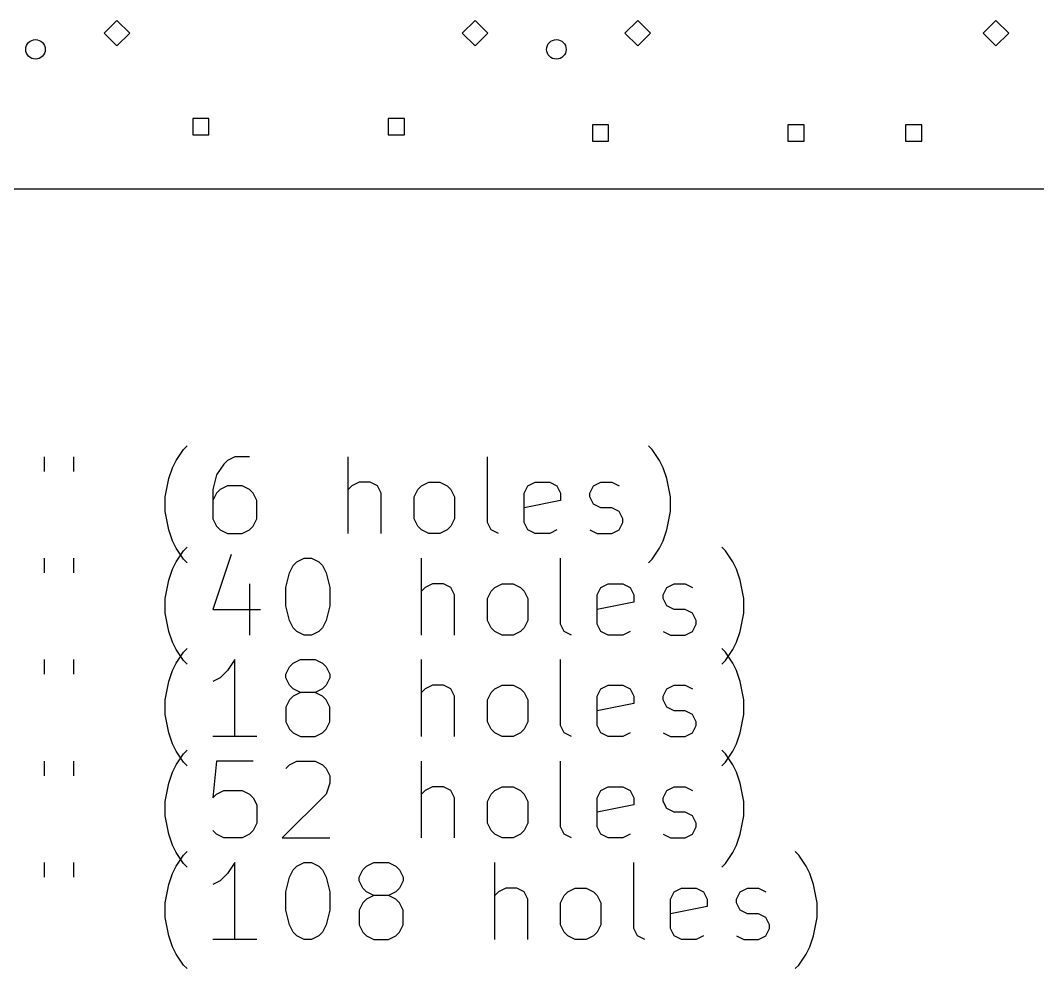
# Model space of a CAD drawing. Extents: x 14 to 175, y -207 to -9.
# Drawn here: x 55.13 to 94.81, y -206.97 to -169.96 of the extents above; entities that cross this region are included whole.
import ezdxf

# ---------------------------------------------------------------- set-up
doc = ezdxf.new("R2010")
doc.units = 0
doc.layers.add('BLACK', color=7, linetype='CONTINUOUS')

msp = doc.modelspace()

# ---------------------------------------------------------------- linework, layer by layer
at = {"layer": 'BLACK', "linetype": 'CONTINUOUS'}
for p, q in [((58.897, -169.956), (58.397, -170.456)), ((59.397, -170.456), (58.897, -169.956)), ((72.867, -169.956), (72.367, -170.456)), ((73.367, -170.456), (72.867, -169.956)), ((79.217, -169.956), (78.717, -170.456)), ((79.717, -170.456), (79.217, -169.956)), ((93.187, -169.956), (92.687, -170.456)), ((93.687, -170.456), (93.187, -169.956)), ((58.397, -170.456), (58.897, -170.956)), ((58.897, -170.956), (59.397, -170.456)), ((72.367, -170.456), (72.867, -170.956)), ((72.867, -170.956), (73.367, -170.456)), ((78.717, -170.456), (79.217, -170.956)), ((79.217, -170.956), (79.717, -170.456)), ((92.687, -170.456), (93.187, -170.956)), ((93.187, -170.956), (93.687, -170.456)), ((62.4902, -173.792), (61.8538, -173.792)), ((61.8538, -173.792), (61.8538, -174.428)), ((62.4902, -174.428), (62.4902, -173.792)), ((70.1102, -173.792), (69.4738, -173.792)), ((69.4738, -173.792), (69.4738, -174.428)), ((70.1102, -174.428), (70.1102, -173.792)), ((78.0802, -174.032), (77.4438, -174.032)), ((77.4438, -174.032), (77.4438, -174.668)), ((78.0802, -174.668), (78.0802, -174.032)), ((85.7002, -174.032), (85.0638, -174.032)), ((85.0638, -174.032), (85.0638, -174.668)), ((85.7002, -174.668), (85.7002, -174.032)), ((90.3002, -174.032), (89.6638, -174.032)), ((89.6638, -174.032), (89.6638, -174.668)), ((90.3002, -174.668), (90.3002, -174.032)), ((61.8538, -174.428), (62.4902, -174.428)), ((69.4738, -174.428), (70.1102, -174.428)), ((77.4438, -174.668), (78.0802, -174.668)), ((85.0638, -174.668), (85.7002, -174.668)), ((89.6638, -174.668), (90.3002, -174.668)), ((17.8117, -176.53), (174.974, -176.53)), ((61.2077, -187.13), (61.4934, -186.701)), ((61.4934, -186.701), (61.6363, -186.559)), ((79.7791, -186.701), (79.6363, -186.559)), ((80.0649, -187.13), (79.7791, -186.701)), ((56.0649, -186.987), (56.0649, -187.559)), ((57.2077, -186.987), (57.2077, -187.559)), ((61.0649, -187.416), (61.2077, -187.13)), ((63.0649, -187.273), (62.7791, -187.701)), ((63.2077, -187.13), (63.0649, -187.273)), ((63.4934, -186.987), (63.2077, -187.13)), ((64.0649, -186.987), (63.4934, -186.987)), ((67.922, -189.987), (67.922, -186.987)), ((73.3506, -189.559), (73.3506, -186.987)), ((80.2077, -187.416), (80.0649, -187.13)), ((60.922, -187.844), (61.0649, -187.416)), ((80.3506, -187.844), (80.2077, -187.416)), ((60.7791, -188.559), (60.922, -187.844)), ((62.7791, -187.701), (62.6363, -188.273)), ((68.3506, -187.987), (68.0649, -188.13)), ((68.7791, -187.987), (68.3506, -187.987)), ((69.0649, -188.13), (68.7791, -187.987)), ((70.7791, -188.13), (71.0649, -187.987)), ((71.0649, -187.987), (71.4934, -187.987)), ((71.4934, -187.987), (71.7791, -188.13)), ((74.922, -188.13), (75.2077, -187.987)), ((75.2077, -187.987), (75.7791, -187.987)), ((75.7791, -187.987), (76.0649, -188.13)), ((77.4934, -188.13), (77.7791, -187.987)), ((77.7791, -187.987), (78.2077, -187.987)), ((78.2077, -187.987), (78.4934, -188.13)), ((80.4934, -188.559), (80.3506, -187.844)), ((62.6363, -188.273), (62.6363, -189.416)), ((62.7791, -188.416), (62.6363, -188.701)), ((62.922, -188.273), (62.7791, -188.416)), ((63.2077, -188.13), (62.922, -188.273)), ((63.7791, -188.13), (63.2077, -188.13)), ((64.0649, -188.273), (63.7791, -188.13)), ((64.2077, -188.416), (64.0649, -188.273)), ((64.3506, -188.701), (64.2077, -188.416)), ((68.0649, -188.13), (67.922, -188.273)), ((69.2077, -188.416), (69.0649, -188.13)), ((69.2077, -189.987), (69.2077, -188.416)), ((70.4934, -188.559), (70.6363, -188.273)), ((70.6363, -188.273), (70.7791, -188.13)), ((71.7791, -188.13), (71.922, -188.273)), ((71.922, -188.273), (72.0649, -188.559)), ((74.7791, -188.416), (74.922, -188.13)), ((74.7791, -189.559), (74.7791, -188.416)), ((76.0649, -188.13), (76.2077, -188.416)), ((76.2077, -188.416), (76.2077, -188.701)), ((77.3506, -188.416), (77.4934, -188.13)), ((77.3506, -188.559), (77.3506, -188.416)), ((60.7791, -189.13), (60.7791, -188.559)), ((64.3506, -189.416), (64.3506, -188.701)), ((70.4934, -189.416), (70.4934, -188.559)), ((72.0649, -188.559), (72.0649, -189.416)), ((76.2077, -188.701), (74.7791, -188.987)), ((77.4934, -188.844), (77.3506, -188.559)), ((77.7791, -188.987), (77.4934, -188.844)), ((80.4934, -189.13), (80.4934, -188.559)), ((60.922, -189.844), (60.7791, -189.13)), ((78.2077, -188.987), (77.7791, -188.987)), ((78.4934, -189.13), (78.2077, -188.987)), ((78.6363, -189.416), (78.4934, -189.13)), ((80.3506, -189.844), (80.4934, -189.13)), ((62.6363, -189.416), (62.7791, -189.701)), ((64.2077, -189.701), (64.3506, -189.416)), ((70.6363, -189.701), (70.4934, -189.416)), ((72.0649, -189.416), (71.922, -189.701)), ((73.4934, -189.844), (73.3506, -189.559)), ((74.922, -189.844), (74.7791, -189.559)), ((78.4934, -189.844), (78.6363, -189.559)), ((78.6363, -189.559), (78.6363, -189.416)), ((61.0649, -190.273), (60.922, -189.844)), ((62.7791, -189.701), (62.922, -189.844)), ((62.922, -189.844), (63.2077, -189.987)), ((63.2077, -189.987), (63.7791, -189.987)), ((63.7791, -189.987), (64.0649, -189.844)), ((64.0649, -189.844), (64.2077, -189.701)), ((70.7791, -189.844), (70.6363, -189.701)), ((71.0649, -189.987), (70.7791, -189.844)), ((71.4934, -189.987), (71.0649, -189.987)), ((71.7791, -189.844), (71.4934, -189.987)), ((71.922, -189.701), (71.7791, -189.844)), ((73.7791, -189.987), (73.4934, -189.844)), ((75.2077, -189.987), (74.922, -189.844)), ((75.7791, -189.987), (75.2077, -189.987)), ((76.0649, -189.844), (75.7791, -189.987)), ((77.3506, -189.844), (77.6363, -189.987)), ((77.6363, -189.987), (78.2077, -189.987)), ((78.2077, -189.987), (78.4934, -189.844)), ((80.2077, -190.273), (80.3506, -189.844)), ((61.2077, -190.559), (61.0649, -190.273)), ((80.0649, -190.559), (80.2077, -190.273)), ((61.4934, -190.987), (61.2077, -190.559)), ((61.2077, -191.09), (61.4934, -190.661)), ((61.4934, -190.661), (61.6363, -190.519)), ((63.3506, -190.804), (62.6363, -192.947)), ((79.7791, -190.987), (80.0649, -190.559)), ((82.6363, -190.661), (82.4934, -190.519)), ((82.922, -191.09), (82.6363, -190.661)), ((56.0649, -190.947), (56.0649, -191.519)), ((57.2077, -190.947), (57.2077, -191.519)), ((61.0649, -191.376), (61.2077, -191.09)), ((61.6363, -191.13), (61.4934, -190.987)), ((65.6363, -191.519), (65.7791, -191.233)), ((65.7791, -191.233), (65.922, -191.09)), ((65.922, -191.09), (66.2077, -190.947)), ((66.2077, -190.947), (66.4934, -190.947)), ((66.4934, -190.947), (66.7791, -191.09)), ((66.7791, -191.09), (66.922, -191.233)), ((66.922, -191.233), (67.0649, -191.519)), ((70.7791, -193.947), (70.7791, -190.947)), ((76.2077, -193.519), (76.2077, -190.947)), ((79.6363, -191.13), (79.7791, -190.987)), ((83.0649, -191.376), (82.922, -191.09)), ((60.922, -191.804), (61.0649, -191.376)), ((65.4934, -192.09), (65.6363, -191.519)), ((67.0649, -191.519), (67.2077, -192.09)), ((83.2077, -191.804), (83.0649, -191.376)), ((60.7791, -192.519), (60.922, -191.804)), ((64.0649, -191.947), (64.0649, -193.947)), ((71.2077, -191.947), (70.922, -192.09)), ((71.6363, -191.947), (71.2077, -191.947)), ((71.922, -192.09), (71.6363, -191.947)), ((73.6363, -192.09), (73.922, -191.947)), ((73.922, -191.947), (74.3506, -191.947)), ((74.3506, -191.947), (74.6363, -192.09)), ((77.7791, -192.09), (78.0649, -191.947)), ((78.0649, -191.947), (78.6363, -191.947)), ((78.6363, -191.947), (78.922, -192.09)), ((80.3506, -192.09), (80.6363, -191.947)), ((80.6363, -191.947), (81.0649, -191.947)), ((81.0649, -191.947), (81.3506, -192.09)), ((83.3506, -192.519), (83.2077, -191.804)), ((65.4934, -192.804), (65.4934, -192.09)), ((67.2077, -192.09), (67.2077, -192.804)), ((70.922, -192.09), (70.7791, -192.233)), ((72.0649, -192.376), (71.922, -192.09)), ((72.0649, -193.947), (72.0649, -192.376)), ((73.3506, -192.519), (73.4934, -192.233)), ((73.4934, -192.233), (73.6363, -192.09)), ((74.6363, -192.09), (74.7791, -192.233)), ((74.7791, -192.233), (74.922, -192.519)), ((77.6363, -192.376), (77.7791, -192.09)), ((77.6363, -193.519), (77.6363, -192.376)), ((78.922, -192.09), (79.0649, -192.376)), ((79.0649, -192.376), (79.0649, -192.661)), ((80.2077, -192.376), (80.3506, -192.09)), ((80.2077, -192.519), (80.2077, -192.376)), ((60.7791, -193.09), (60.7791, -192.519)), ((65.6363, -193.376), (65.4934, -192.804)), ((67.2077, -192.804), (67.0649, -193.376)), ((73.3506, -193.376), (73.3506, -192.519)), ((74.922, -192.519), (74.922, -193.376)), ((79.0649, -192.661), (77.6363, -192.947)), ((80.3506, -192.804), (80.2077, -192.519)), ((80.6363, -192.947), (80.3506, -192.804)), ((83.3506, -193.09), (83.3506, -192.519)), ((60.922, -193.804), (60.7791, -193.09)), ((62.6363, -192.947), (64.4934, -192.947)), ((81.0649, -192.947), (80.6363, -192.947)), ((81.3506, -193.09), (81.0649, -192.947)), ((81.4934, -193.376), (81.3506, -193.09)), ((83.2077, -193.804), (83.3506, -193.09)), ((65.7791, -193.661), (65.6363, -193.376)), ((67.0649, -193.376), (66.922, -193.661)), ((73.4934, -193.661), (73.3506, -193.376)), ((74.922, -193.376), (74.7791, -193.661)), ((76.3506, -193.804), (76.2077, -193.519)), ((77.7791, -193.804), (77.6363, -193.519)), ((81.3506, -193.804), (81.4934, -193.519)), ((81.4934, -193.519), (81.4934, -193.376)), ((61.0649, -194.233), (60.922, -193.804)), ((65.922, -193.804), (65.7791, -193.661)), ((66.2077, -193.947), (65.922, -193.804)), ((66.4934, -193.947), (66.2077, -193.947)), ((66.7791, -193.804), (66.4934, -193.947)), ((66.922, -193.661), (66.7791, -193.804)), ((73.6363, -193.804), (73.4934, -193.661)), ((73.922, -193.947), (73.6363, -193.804)), ((74.3506, -193.947), (73.922, -193.947)), ((74.6363, -193.804), (74.3506, -193.947)), ((74.7791, -193.661), (74.6363, -193.804)), ((76.6363, -193.947), (76.3506, -193.804)), ((78.0649, -193.947), (77.7791, -193.804)), ((78.6363, -193.947), (78.0649, -193.947)), ((78.922, -193.804), (78.6363, -193.947)), ((80.2077, -193.804), (80.4934, -193.947)), ((80.4934, -193.947), (81.0649, -193.947)), ((81.0649, -193.947), (81.3506, -193.804)), ((83.0649, -194.233), (83.2077, -193.804)), ((61.2077, -194.519), (61.0649, -194.233)), ((82.922, -194.519), (83.0649, -194.233)), ((61.4934, -194.947), (61.2077, -194.519)), ((61.2077, -195.05), (61.4934, -194.621)), ((61.4934, -194.621), (61.6363, -194.479)), ((82.6363, -194.621), (82.4934, -194.479)), ((82.6363, -194.947), (82.922, -194.519)), ((82.922, -195.05), (82.6363, -194.621)), ((56.0649, -194.907), (56.0649, -195.479)), ((57.2077, -194.907), (57.2077, -195.479)), ((61.0649, -195.336), (61.2077, -195.05)), ((61.6363, -195.09), (61.4934, -194.947)), ((63.4934, -194.907), (63.2077, -195.336)), ((63.4934, -197.907), (63.4934, -194.907)), ((65.4934, -195.479), (65.6363, -195.193)), ((65.6363, -195.193), (65.7791, -195.05)), ((65.7791, -195.05), (66.0649, -194.907)), ((66.0649, -194.907), (66.6363, -194.907)), ((66.6363, -194.907), (66.922, -195.05)), ((66.922, -195.05), (67.0649, -195.193)), ((67.0649, -195.193), (67.2077, -195.479)), ((70.7791, -197.907), (70.7791, -194.907)), ((76.2077, -197.479), (76.2077, -194.907)), ((82.4934, -195.09), (82.6363, -194.947)), ((83.0649, -195.336), (82.922, -195.05)), ((60.922, -195.764), (61.0649, -195.336)), ((62.922, -195.621), (62.6363, -195.764)), ((63.2077, -195.336), (62.922, -195.621)), ((65.4934, -195.621), (65.4934, -195.479)), ((65.6363, -195.907), (65.4934, -195.621)), ((67.2077, -195.621), (67.0649, -195.907)), ((67.2077, -195.479), (67.2077, -195.621)), ((83.2077, -195.764), (83.0649, -195.336)), ((60.7791, -196.479), (60.922, -195.764)), ((65.7791, -196.05), (65.6363, -195.907)), ((67.0649, -195.907), (66.922, -196.05)), ((71.2077, -195.907), (70.922, -196.05)), ((71.6363, -195.907), (71.2077, -195.907)), ((71.922, -196.05), (71.6363, -195.907)), ((73.6363, -196.05), (73.922, -195.907)), ((73.922, -195.907), (74.3506, -195.907)), ((74.3506, -195.907), (74.6363, -196.05)), ((77.7791, -196.05), (78.0649, -195.907)), ((78.0649, -195.907), (78.6363, -195.907)), ((78.6363, -195.907), (78.922, -196.05)), ((80.3506, -196.05), (80.6363, -195.907)), ((80.6363, -195.907), (81.0649, -195.907)), ((81.0649, -195.907), (81.3506, -196.05)), ((83.3506, -196.479), (83.2077, -195.764)), ((65.7791, -196.336), (65.6363, -196.479)), ((66.0649, -196.193), (65.7791, -196.05)), ((66.0649, -196.193), (65.7791, -196.336)), ((66.6363, -196.193), (66.0649, -196.193)), ((66.922, -196.05), (66.6363, -196.193)), ((66.922, -196.336), (66.6363, -196.193)), ((67.0649, -196.479), (66.922, -196.336)), ((70.922, -196.05), (70.7791, -196.193)), ((72.0649, -196.336), (71.922, -196.05)), ((72.0649, -197.907), (72.0649, -196.336)), ((73.3506, -196.479), (73.4934, -196.193)), ((73.4934, -196.193), (73.6363, -196.05)), ((74.6363, -196.05), (74.7791, -196.193)), ((74.7791, -196.193), (74.922, -196.479)), ((77.6363, -196.336), (77.7791, -196.05)), ((77.6363, -197.479), (77.6363, -196.336)), ((78.922, -196.05), (79.0649, -196.336)), ((79.0649, -196.336), (79.0649, -196.621)), ((80.2077, -196.336), (80.3506, -196.05)), ((80.2077, -196.479), (80.2077, -196.336)), ((60.7791, -197.05), (60.7791, -196.479)), ((65.6363, -196.479), (65.4934, -196.764)), ((65.4934, -196.764), (65.4934, -197.336)), ((67.2077, -196.764), (67.0649, -196.479)), ((67.2077, -197.336), (67.2077, -196.764)), ((73.3506, -197.336), (73.3506, -196.479)), ((74.922, -196.479), (74.922, -197.336)), ((79.0649, -196.621), (77.6363, -196.907)), ((80.3506, -196.764), (80.2077, -196.479)), ((80.6363, -196.907), (80.3506, -196.764)), ((83.3506, -197.05), (83.3506, -196.479)), ((60.922, -197.764), (60.7791, -197.05)), ((81.0649, -196.907), (80.6363, -196.907)), ((81.3506, -197.05), (81.0649, -196.907)), ((81.4934, -197.336), (81.3506, -197.05)), ((83.2077, -197.764), (83.3506, -197.05)), ((65.4934, -197.336), (65.6363, -197.621)), ((67.0649, -197.621), (67.2077, -197.336)), ((73.4934, -197.621), (73.3506, -197.336)), ((74.922, -197.336), (74.7791, -197.621)), ((76.3506, -197.764), (76.2077, -197.479)), ((77.7791, -197.764), (77.6363, -197.479)), ((81.3506, -197.764), (81.4934, -197.479)), ((81.4934, -197.479), (81.4934, -197.336)), ((61.0649, -198.193), (60.922, -197.764)), ((64.3506, -197.907), (62.6363, -197.907)), ((65.6363, -197.621), (65.7791, -197.764)), ((65.7791, -197.764), (66.0649, -197.907)), ((66.0649, -197.907), (66.6363, -197.907)), ((66.6363, -197.907), (66.922, -197.764)), ((66.922, -197.764), (67.0649, -197.621)), ((73.6363, -197.764), (73.4934, -197.621)), ((73.922, -197.907), (73.6363, -197.764)), ((74.3506, -197.907), (73.922, -197.907)), ((74.6363, -197.764), (74.3506, -197.907)), ((74.7791, -197.621), (74.6363, -197.764)), ((76.6363, -197.907), (76.3506, -197.764)), ((78.0649, -197.907), (77.7791, -197.764)), ((78.6363, -197.907), (78.0649, -197.907)), ((78.922, -197.764), (78.6363, -197.907)), ((80.2077, -197.764), (80.4934, -197.907)), ((80.4934, -197.907), (81.0649, -197.907)), ((81.0649, -197.907), (81.3506, -197.764)), ((83.0649, -198.193), (83.2077, -197.764)), ((61.2077, -198.479), (61.0649, -198.193)), ((82.922, -198.479), (83.0649, -198.193)), ((61.4934, -198.907), (61.2077, -198.479)), ((61.2077, -199.01), (61.4934, -198.581)), ((61.4934, -198.581), (61.6363, -198.439)), ((82.6363, -198.581), (82.4934, -198.439)), ((82.6363, -198.907), (82.922, -198.479)), ((82.922, -199.01), (82.6363, -198.581)), ((56.0649, -198.867), (56.0649, -199.439)), ((57.2077, -198.867), (57.2077, -199.439)), ((61.0649, -199.296), (61.2077, -199.01)), ((61.6363, -199.05), (61.4934, -198.907)), ((62.7791, -198.867), (62.6363, -200.296)), ((64.2077, -198.867), (62.7791, -198.867)), ((65.4934, -199.153), (65.6363, -199.01)), ((65.6363, -199.01), (65.922, -198.867)), ((65.922, -198.867), (66.6363, -198.867)), ((66.6363, -198.867), (66.922, -199.01)), ((66.922, -199.01), (67.0649, -199.153)), ((67.0649, -199.153), (67.2077, -199.439)), ((70.7791, -201.867), (70.7791, -198.867)), ((76.2077, -201.439), (76.2077, -198.867)), ((82.4934, -199.05), (82.6363, -198.907)), ((83.0649, -199.296), (82.922, -199.01)), ((60.922, -199.724), (61.0649, -199.296)), ((67.2077, -199.439), (67.2077, -199.724)), ((83.2077, -199.724), (83.0649, -199.296)), ((60.7791, -200.439), (60.922, -199.724)), ((67.2077, -199.724), (67.0649, -200.153)), ((71.2077, -199.867), (70.922, -200.01)), ((71.6363, -199.867), (71.2077, -199.867)), ((71.922, -200.01), (71.6363, -199.867)), ((73.6363, -200.01), (73.922, -199.867)), ((73.922, -199.867), (74.3506, -199.867)), ((74.3506, -199.867), (74.6363, -200.01)), ((77.7791, -200.01), (78.0649, -199.867)), ((78.0649, -199.867), (78.6363, -199.867)), ((78.6363, -199.867), (78.922, -200.01)), ((80.3506, -200.01), (80.6363, -199.867)), ((80.6363, -199.867), (81.0649, -199.867)), ((81.0649, -199.867), (81.3506, -200.01)), ((83.3506, -200.439), (83.2077, -199.724)), ((62.6363, -200.296), (62.7791, -200.153)), ((62.7791, -200.153), (63.0649, -200.01)), ((63.0649, -200.01), (63.7791, -200.01)), ((63.7791, -200.01), (64.0649, -200.153)), ((64.0649, -200.153), (64.2077, -200.296)), ((64.2077, -200.296), (64.3506, -200.581)), ((67.0649, -200.153), (65.3506, -201.867)), ((70.922, -200.01), (70.7791, -200.153)), ((72.0649, -200.296), (71.922, -200.01)), ((72.0649, -201.867), (72.0649, -200.296)), ((73.3506, -200.439), (73.4934, -200.153)), ((73.4934, -200.153), (73.6363, -200.01)), ((74.6363, -200.01), (74.7791, -200.153)), ((74.7791, -200.153), (74.922, -200.439)), ((77.6363, -200.296), (77.7791, -200.01)), ((77.6363, -201.439), (77.6363, -200.296)), ((78.922, -200.01), (79.0649, -200.296)), ((79.0649, -200.296), (79.0649, -200.581)), ((80.2077, -200.296), (80.3506, -200.01)), ((80.2077, -200.439), (80.2077, -200.296)), ((60.7791, -201.01), (60.7791, -200.439)), ((64.3506, -200.581), (64.3506, -201.296)), ((73.3506, -201.296), (73.3506, -200.439)), ((74.922, -200.439), (74.922, -201.296)), ((79.0649, -200.581), (77.6363, -200.867)), ((80.3506, -200.724), (80.2077, -200.439)), ((80.6363, -200.867), (80.3506, -200.724)), ((83.3506, -201.01), (83.3506, -200.439)), ((60.922, -201.724), (60.7791, -201.01)), ((81.0649, -200.867), (80.6363, -200.867)), ((81.3506, -201.01), (81.0649, -200.867)), ((81.4934, -201.296), (81.3506, -201.01)), ((83.2077, -201.724), (83.3506, -201.01)), ((62.7791, -201.724), (62.6363, -201.581)), ((64.2077, -201.581), (64.0649, -201.724)), ((64.3506, -201.296), (64.2077, -201.581)), ((73.4934, -201.581), (73.3506, -201.296)), ((73.6363, -201.724), (73.4934, -201.581)), ((74.7791, -201.581), (74.6363, -201.724)), ((74.922, -201.296), (74.7791, -201.581)), ((76.3506, -201.724), (76.2077, -201.439)), ((77.7791, -201.724), (77.6363, -201.439)), ((81.3506, -201.724), (81.4934, -201.439)), ((81.4934, -201.439), (81.4934, -201.296)), ((61.0649, -202.153), (60.922, -201.724)), ((63.0649, -201.867), (62.7791, -201.724)), ((63.7791, -201.867), (63.0649, -201.867)), ((64.0649, -201.724), (63.7791, -201.867)), ((65.3506, -201.867), (67.2077, -201.867)), ((73.922, -201.867), (73.6363, -201.724)), ((74.3506, -201.867), (73.922, -201.867)), ((74.6363, -201.724), (74.3506, -201.867)), ((76.6363, -201.867), (76.3506, -201.724)), ((78.0649, -201.867), (77.7791, -201.724)), ((78.6363, -201.867), (78.0649, -201.867)), ((78.922, -201.724), (78.6363, -201.867)), ((80.2077, -201.724), (80.4934, -201.867)), ((80.4934, -201.867), (81.0649, -201.867)), ((81.0649, -201.867), (81.3506, -201.724)), ((83.0649, -202.153), (83.2077, -201.724)), ((61.2077, -202.439), (61.0649, -202.153)), ((82.922, -202.439), (83.0649, -202.153)), ((61.4934, -202.867), (61.2077, -202.439)), ((61.2077, -202.97), (61.4934, -202.541)), ((61.4934, -202.541), (61.6363, -202.399)), ((82.6363, -202.867), (82.922, -202.439)), ((85.4934, -202.541), (85.3506, -202.399)), ((85.7791, -202.97), (85.4934, -202.541)), ((56.0649, -202.827), (56.0649, -203.399)), ((57.2077, -202.827), (57.2077, -203.399)), ((61.0649, -203.256), (61.2077, -202.97)), ((61.6363, -203.01), (61.4934, -202.867)), ((63.4934, -202.827), (63.2077, -203.256)), ((63.4934, -205.827), (63.4934, -202.827)), ((65.6363, -203.399), (65.7791, -203.113)), ((65.7791, -203.113), (65.922, -202.97)), ((65.922, -202.97), (66.2077, -202.827)), ((66.2077, -202.827), (66.4934, -202.827)), ((66.4934, -202.827), (66.7791, -202.97)), ((66.7791, -202.97), (66.922, -203.113)), ((66.922, -203.113), (67.0649, -203.399)), ((68.3506, -203.399), (68.4934, -203.113)), ((68.4934, -203.113), (68.6363, -202.97)), ((68.6363, -202.97), (68.922, -202.827)), ((68.922, -202.827), (69.4934, -202.827)), ((69.4934, -202.827), (69.7791, -202.97)), ((69.7791, -202.97), (69.922, -203.113)), ((69.922, -203.113), (70.0649, -203.399)), ((73.6363, -205.827), (73.6363, -202.827)), ((79.0649, -205.399), (79.0649, -202.827)), ((82.4934, -203.01), (82.6363, -202.867)), ((85.922, -203.256), (85.7791, -202.97)), ((60.922, -203.684), (61.0649, -203.256)), ((62.922, -203.541), (62.6363, -203.684)), ((63.2077, -203.256), (62.922, -203.541)), ((65.4934, -203.97), (65.6363, -203.399)), ((67.0649, -203.399), (67.2077, -203.97)), ((68.3506, -203.541), (68.3506, -203.399)), ((68.4934, -203.827), (68.3506, -203.541)), ((70.0649, -203.541), (69.922, -203.827)), ((70.0649, -203.399), (70.0649, -203.541)), ((86.0649, -203.684), (85.922, -203.256)), ((60.7791, -204.399), (60.922, -203.684)), ((68.6363, -203.97), (68.4934, -203.827)), ((69.922, -203.827), (69.7791, -203.97)), ((74.0649, -203.827), (73.7791, -203.97)), ((74.4934, -203.827), (74.0649, -203.827)), ((74.7791, -203.97), (74.4934, -203.827)), ((76.4934, -203.97), (76.7791, -203.827)), ((76.7791, -203.827), (77.2077, -203.827)), ((77.2077, -203.827), (77.4934, -203.97)), ((80.6363, -203.97), (80.922, -203.827)), ((80.922, -203.827), (81.4934, -203.827)), ((81.4934, -203.827), (81.7791, -203.97)), ((83.2077, -203.97), (83.4934, -203.827)), ((83.4934, -203.827), (83.922, -203.827)), ((83.922, -203.827), (84.2077, -203.97)), ((86.2077, -204.399), (86.0649, -203.684)), ((65.4934, -204.684), (65.4934, -203.97)), ((67.2077, -203.97), (67.2077, -204.684)), ((68.6363, -204.256), (68.4934, -204.399)), ((68.922, -204.113), (68.6363, -203.97)), ((68.922, -204.113), (68.6363, -204.256)), ((69.4934, -204.113), (68.922, -204.113)), ((69.7791, -203.97), (69.4934, -204.113)), ((69.7791, -204.256), (69.4934, -204.113)), ((69.922, -204.399), (69.7791, -204.256)), ((73.7791, -203.97), (73.6363, -204.113)), ((74.922, -204.256), (74.7791, -203.97)), ((74.922, -205.827), (74.922, -204.256)), ((76.2077, -204.399), (76.3506, -204.113)), ((76.3506, -204.113), (76.4934, -203.97)), ((77.4934, -203.97), (77.6363, -204.113)), ((77.6363, -204.113), (77.7791, -204.399)), ((80.4934, -204.256), (80.6363, -203.97)), ((80.4934, -205.399), (80.4934, -204.256)), ((81.7791, -203.97), (81.922, -204.256)), ((81.922, -204.256), (81.922, -204.541)), ((83.0649, -204.256), (83.2077, -203.97)), ((83.0649, -204.399), (83.0649, -204.256)), ((60.7791, -204.97), (60.7791, -204.399)), ((65.6363, -205.256), (65.4934, -204.684)), ((67.2077, -204.684), (67.0649, -205.256)), ((68.4934, -204.399), (68.3506, -204.684)), ((68.3506, -204.684), (68.3506, -205.256)), ((70.0649, -204.684), (69.922, -204.399)), ((70.0649, -205.256), (70.0649, -204.684)), ((76.2077, -205.256), (76.2077, -204.399)), ((77.7791, -204.399), (77.7791, -205.256)), ((81.922, -204.541), (80.4934, -204.827)), ((83.2077, -204.684), (83.0649, -204.399)), ((83.4934, -204.827), (83.2077, -204.684)), ((86.2077, -204.97), (86.2077, -204.399)), ((60.922, -205.684), (60.7791, -204.97)), ((83.922, -204.827), (83.4934, -204.827)), ((84.2077, -204.97), (83.922, -204.827)), ((84.3506, -205.256), (84.2077, -204.97)), ((86.0649, -205.684), (86.2077, -204.97)), ((65.7791, -205.541), (65.6363, -205.256)), ((65.922, -205.684), (65.7791, -205.541)), ((66.922, -205.541), (66.7791, -205.684)), ((67.0649, -205.256), (66.922, -205.541)), ((68.3506, -205.256), (68.4934, -205.541)), ((68.4934, -205.541), (68.6363, -205.684)), ((69.7791, -205.684), (69.922, -205.541)), ((69.922, -205.541), (70.0649, -205.256)), ((76.3506, -205.541), (76.2077, -205.256)), ((76.4934, -205.684), (76.3506, -205.541)), ((77.6363, -205.541), (77.4934, -205.684)), ((77.7791, -205.256), (77.6363, -205.541)), ((79.2077, -205.684), (79.0649, -205.399)), ((80.6363, -205.684), (80.4934, -205.399)), ((84.2077, -205.684), (84.3506, -205.399)), ((84.3506, -205.399), (84.3506, -205.256)), ((61.0649, -206.113), (60.922, -205.684)), ((64.3506, -205.827), (62.6363, -205.827)), ((66.2077, -205.827), (65.922, -205.684)), ((66.4934, -205.827), (66.2077, -205.827)), ((66.7791, -205.684), (66.4934, -205.827)), ((68.6363, -205.684), (68.922, -205.827)), ((68.922, -205.827), (69.4934, -205.827)), ((69.4934, -205.827), (69.7791, -205.684)), ((76.7791, -205.827), (76.4934, -205.684)), ((77.2077, -205.827), (76.7791, -205.827)), ((77.4934, -205.684), (77.2077, -205.827)), ((79.4934, -205.827), (79.2077, -205.684)), ((80.922, -205.827), (80.6363, -205.684)), ((81.4934, -205.827), (80.922, -205.827)), ((81.7791, -205.684), (81.4934, -205.827)), ((83.0649, -205.684), (83.3506, -205.827)), ((83.3506, -205.827), (83.922, -205.827)), ((83.922, -205.827), (84.2077, -205.684)), ((85.922, -206.113), (86.0649, -205.684)), ((61.2077, -206.399), (61.0649, -206.113)), ((85.7791, -206.399), (85.922, -206.113)), ((61.4934, -206.827), (61.2077, -206.399)), ((85.4934, -206.827), (85.7791, -206.399)), ((61.6363, -206.97), (61.4934, -206.827)), ((85.3506, -206.97), (85.4934, -206.827))]:
    msp.add_line(p, q, dxfattribs=at)
at = {"layer": 'BLACK'}
for centre in [(55.722, -171.091), (76.042, -171.091)]:
    msp.add_circle(centre, 0.381, dxfattribs=at)

doc.saveas('drawing.dxf')
